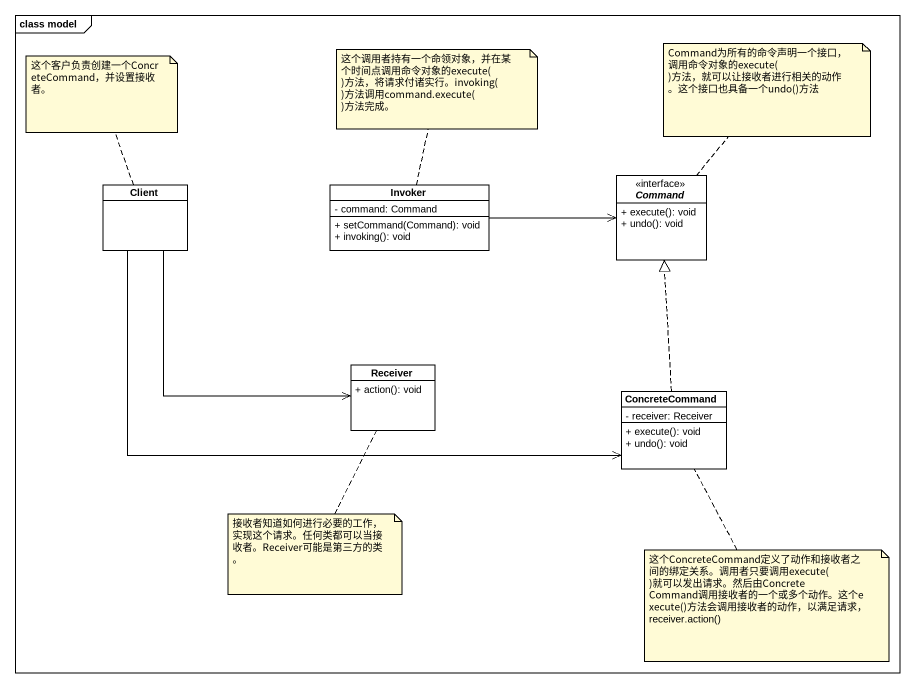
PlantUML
@startuml
mainframe class model
hide circle
hide empty members
skinparam classAttributeIconSize 0
class Client #FFFFFF
class Invoker #FFFFFF {
  - command: Command
  + setCommand(Command): void
  + invoking(): void
}
interface Command #FFFFFF {
  + execute(): void
  + undo(): void
}
class Receiver #FFFFFF {
  + action(): void
}
class ConcreteCommand #FFFFFF {
  - receiver: Receiver
  + execute(): void
  + undo(): void
}
Client --> Receiver
Client -right-> ConcreteCommand
Invoker -right-> Command
ConcreteCommand .up.|> Command
note top of Client : 这个客户负责创建一个ConcreteCommand，并设置接收者。
note top of Invoker : 这个调用者持有一个命领对象，并在某个时间点调用命令对象的execute()方法，将请求付诸实行。invoking()方法调用command.execute()方法完成。
note top of Command : Command为所有的命令声明一个接口，调用命令对象的execute()方法，就可以让接收者进行相关的动作。这个接口也具备一个undo()方法
note bottom of Receiver : 接收者知道如何进行必要的工作，实现这个请求。任何类都可以当接收者。Receiver可能是第三方的类。
note bottom of ConcreteCommand : 这个ConcreteCommand定义了动作和接收者之间的绑定关系。调用者只要调用execute()就可以发出请求。然后由ConcreteCommand调用接收者的一个或多个动作。这个execute()方法会调用接收者的动作，以满足请求，receiver.action()
@enduml
